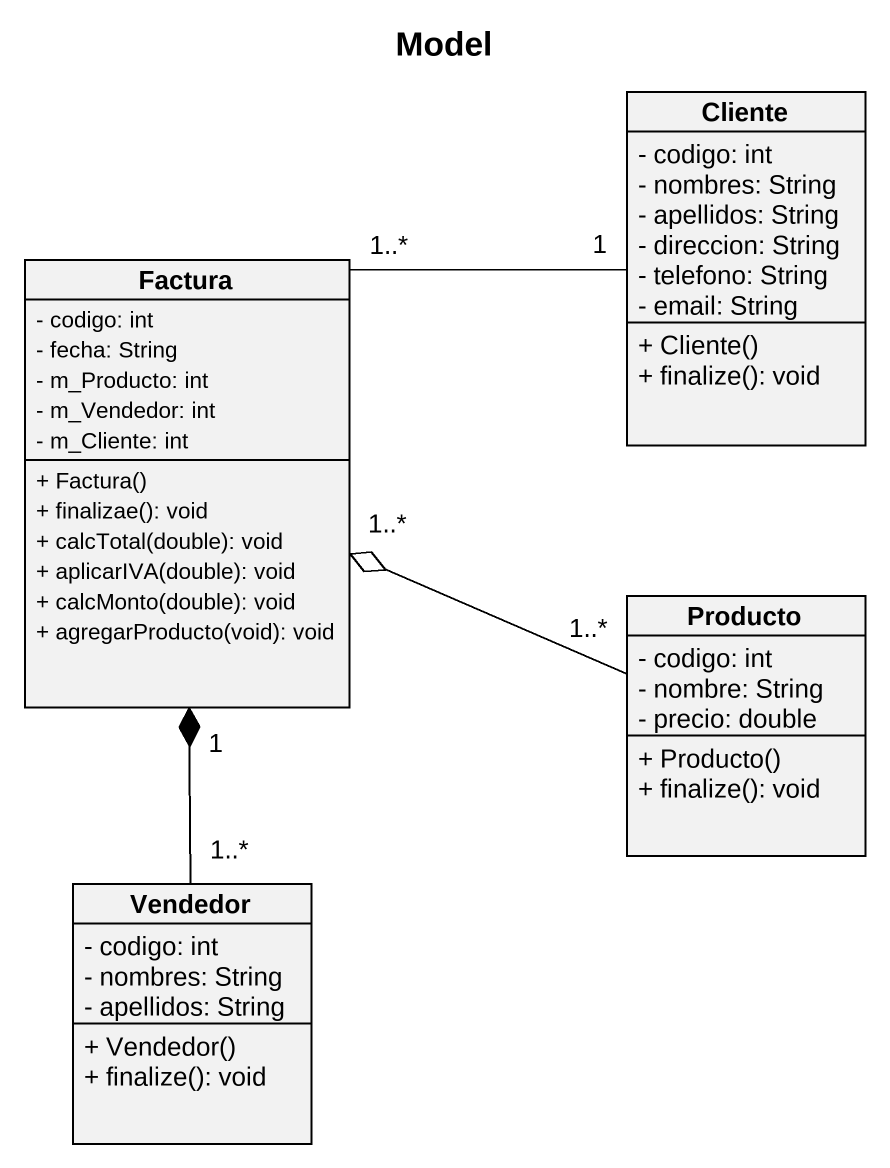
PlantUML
@startuml
title Model
hide circle
hide empty members
skinparam classAttributeIconSize 0
class Cliente {
  - codigo: int
  - nombres: String
  - apellidos: String
  - direccion: String
  - telefono: String
  - email: String
  + Cliente()
  + finalize(): void
}
class Factura {
  - codigo: int
  - fecha: String
  - m_Producto: int
  - m_Vendedor: int
  - m_Cliente: int
  + Factura()
  + finalizae(): void
  + calcTotal(double): void
  + aplicarIVA(double): void
  + calcMonto(double): void
  + agregarProducto(void): void
}
class Producto {
  - codigo: int
  - nombre: String
  - precio: double
  + Producto()
  + finalize(): void
}
class Vendedor {
  - codigo: int
  - nombres: String
  - apellidos: String
  + Vendedor()
  + finalize(): void
}
Factura "1..*" -right- "1" Cliente
Producto "1..*" -left-o "1..*" Factura
Vendedor "1..*" -up-* "1" Factura
@enduml
